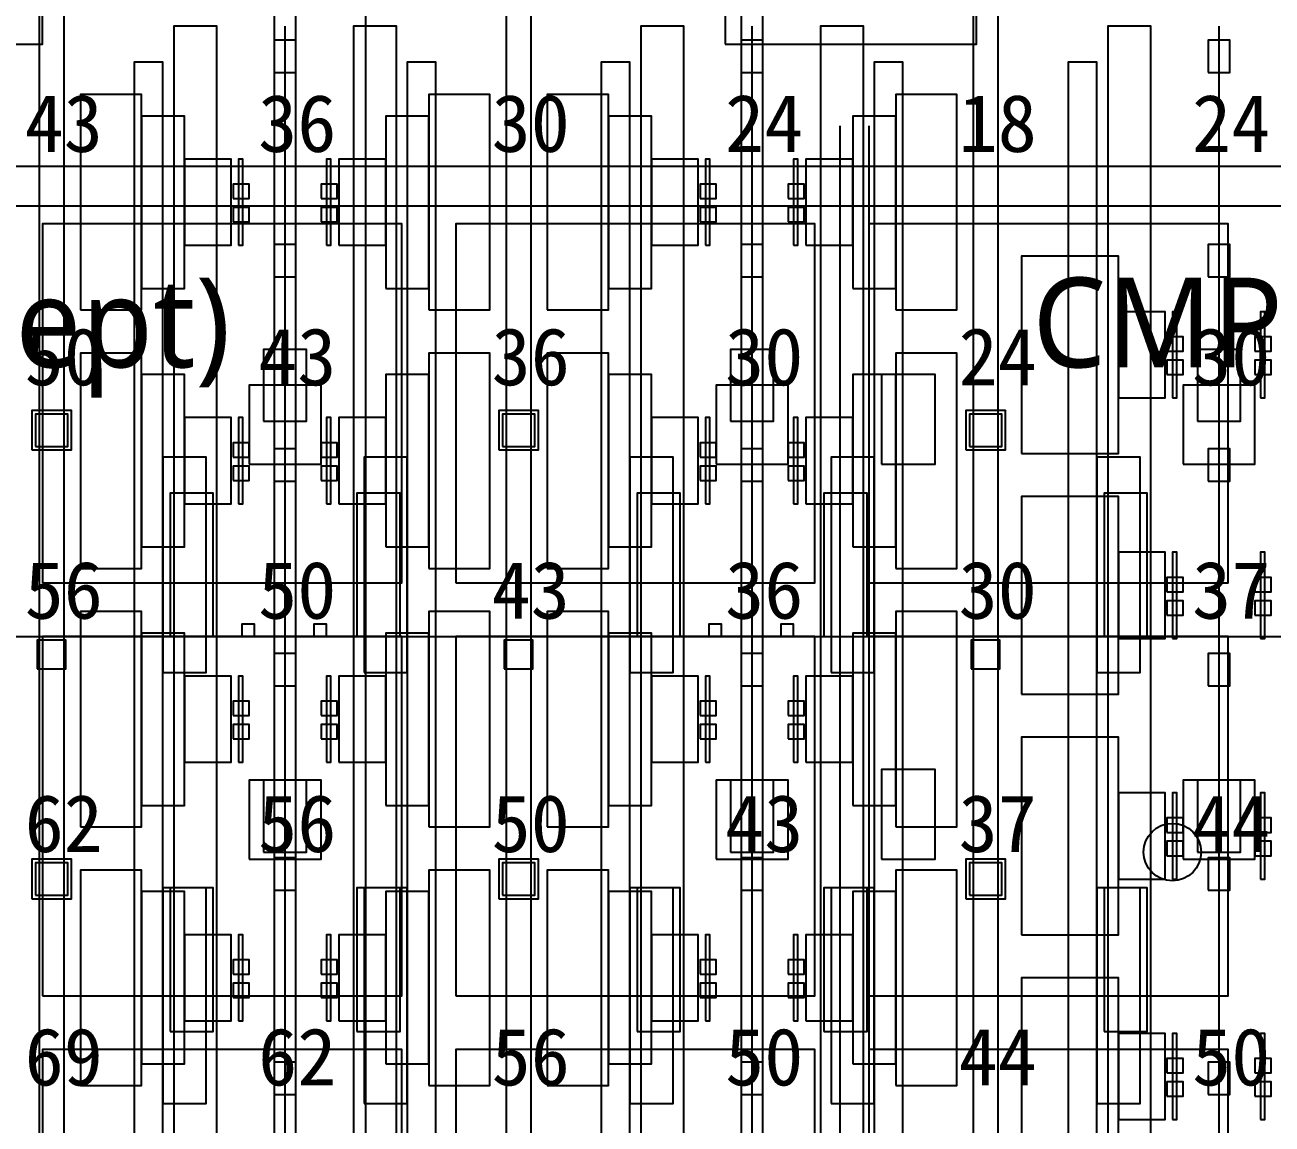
# Model space of a CAD drawing. Header units: metres. Extents: x -1640 to 1560, y -268 to 2338.
# Drawn here: x -129.49 to -94.78, y 1430.42 to 1461.04 of the extents above; entities that cross this region are included whole.
import ezdxf

# ---------------------------------------------------------------- set-up
doc = ezdxf.new("R2010")
doc.units = ezdxf.units.M
for name, color, linetype in [('1F_CHL', 4, 'Continuous'), ('1F_PUMP', 2, 'Continuous'), ('1F_SCR', 3, 'Continuous'), ('1F_STRUCT_COLUMN', 8, 'Continuous'), ('2F_CSF_LATERAL_RACK_CONCEPT', 9, 'Continuous'), ('2F_RFG', 5, 'Continuous'), ('2F_STRUCT_COLUMN', 8, 'Continuous'), ('2F_VMB', 6, 'Continuous'), ('3F_CLEANROOM_OVERHEAD_PIPE_DUCT_CONCEPT', 9, 'Continuous'), ('3F_CMP', 5, 'Continuous'), ('3F_EHS_EGRESS_DIST_M', 2, 'Continuous'), ('3F_EHS_SAFETY_SHOWER_EYEWASH_CONCEPT', 3, 'Continuous'), ('3F_ETCH', 2, 'Continuous'), ('3F_FOUP', 5, 'Continuous'), ('3F_OHT', 9, 'Continuous'), ('3F_OHTV', 1, 'Continuous'), ('3F_STRUCT_COLUMN', 8, 'Continuous'), ('3F_TBAR', 6, 'Continuous'), ('3F_TEXT', 7, 'Continuous'), ('4F_FFU', 1, 'Continuous'), ('4F_STRUCT_PLENUM_TRUSS_CONCEPT', 9, 'Continuous'), ('5F_CHL', 4, 'Continuous'), ('5F_PUMP', 2, 'Continuous'), ('5F_SCR', 3, 'Continuous'), ('5F_STRUCT_COLUMN', 8, 'Continuous'), ('6F_CSF_LATERAL_RACK_CONCEPT', 9, 'Continuous'), ('6F_RFG', 5, 'Continuous'), ('6F_STRUCT_COLUMN', 8, 'Continuous'), ('6F_VMB', 6, 'Continuous'), ('7F_CLEANROOM_OVERHEAD_PIPE_DUCT_CONCEPT', 9, 'Continuous'), ('7F_CMP', 5, 'Continuous'), ('7F_EHS_EGRESS_DIST_M', 2, 'Continuous'), ('7F_EHS_SAFETY_SHOWER_EYEWASH_CONCEPT', 3, 'Continuous'), ('7F_ETCH', 2, 'Continuous'), ('7F_FOUP', 5, 'Continuous'), ('7F_OHT', 9, 'Continuous'), ('7F_OHTV', 1, 'Continuous'), ('7F_STRUCT_COLUMN', 8, 'Continuous'), ('7F_TBAR', 6, 'Continuous'), ('7F_TEXT', 7, 'Continuous'), ('8F_FFU', 1, 'Continuous'), ('8F_STRUCT_PLENUM_TRUSS_CONCEPT', 9, 'Continuous'), ('EHS_GAS_SUPPLY', 3, 'Continuous'), ('EHS_PROCESS_EXHAUST', 1, 'Continuous'), ('EHS_TREATED_EXHAUST', 30, 'Continuous'), ('RF_RSC', 4, 'Continuous'), ('UTIL_ELEC.LV_CONCEPT', 2, 'Continuous'), ('UTIL_GAS.SPEC_CONCEPT', 3, 'Continuous'), ('UTIL_PCW.R_CONCEPT', 1, 'Continuous'), ('UTIL_PCW.S_CONCEPT', 6, 'Continuous'), ('UTIL_UPW.R_CONCEPT', 2, 'Continuous'), ('UTIL_UPW.S_CONCEPT', 1, 'Continuous')]:
    doc.layers.add(name, color=color, linetype=linetype)
doc.styles.add('KO', font='malgun.ttf')

msp = doc.modelspace()

# ---------------------------------------------------------------- linework, layer by layer
at = {"layer": '1F_CHL'}
for points in [[(-105.65, 1448.8), (-104.15, 1448.8), (-104.15, 1451.3), (-105.65, 1451.3)], [(-105.65, 1437.8), (-104.15, 1437.8), (-104.15, 1440.3), (-105.65, 1440.3)]]:
    msp.add_lwpolyline(points, close=True, dxfattribs=at)
at = {"layer": '1F_PUMP'}
for points in [[(-125.45, 1444), (-124.25, 1444), (-124.25, 1448), (-125.45, 1448)], [(-120.25, 1444), (-119.05, 1444), (-119.05, 1448), (-120.25, 1448)], [(-112.45, 1444), (-111.25, 1444), (-111.25, 1448), (-112.45, 1448)], [(-107.25, 1444), (-106.05, 1444), (-106.05, 1448), (-107.25, 1448)], [(-99.45, 1444), (-98.25, 1444), (-98.25, 1448), (-99.45, 1448)], [(-125.45, 1433), (-124.25, 1433), (-124.25, 1437), (-125.45, 1437)], [(-120.25, 1433), (-119.05, 1433), (-119.05, 1437), (-120.25, 1437)], [(-112.45, 1433), (-111.25, 1433), (-111.25, 1437), (-112.45, 1437)], [(-107.25, 1433), (-106.05, 1433), (-106.05, 1437), (-107.25, 1437)], [(-99.45, 1433), (-98.25, 1433), (-98.25, 1437), (-99.45, 1437)]]:
    msp.add_lwpolyline(points, close=True, dxfattribs=at)
at = {"layer": '1F_SCR'}
for points in [[(-123.25, 1448.8), (-121.25, 1448.8), (-121.25, 1451), (-123.25, 1451)], [(-110.25, 1448.8), (-108.25, 1448.8), (-108.25, 1451), (-110.25, 1451)], [(-97.25, 1448.8), (-95.25, 1448.8), (-95.25, 1451), (-97.25, 1451)], [(-123.25, 1437.8), (-121.25, 1437.8), (-121.25, 1440), (-123.25, 1440)], [(-110.25, 1437.8), (-108.25, 1437.8), (-108.25, 1440), (-110.25, 1440)], [(-97.25, 1437.8), (-95.25, 1437.8), (-95.25, 1440), (-97.25, 1440)]]:
    msp.add_lwpolyline(points, close=True, dxfattribs=at)
at = {"layer": '1F_STRUCT_COLUMN'}
for points in [[(-129.3, 1449.2), (-128.2, 1449.2), (-128.2, 1450.3), (-129.3, 1450.3)], [(-116.3, 1449.2), (-115.2, 1449.2), (-115.2, 1450.3), (-116.3, 1450.3)], [(-103.3, 1449.2), (-102.2, 1449.2), (-102.2, 1450.3), (-103.3, 1450.3)], [(-129.3, 1436.7), (-128.2, 1436.7), (-128.2, 1437.8), (-129.3, 1437.8)], [(-116.3, 1436.7), (-115.2, 1436.7), (-115.2, 1437.8), (-116.3, 1437.8)], [(-103.3, 1436.7), (-102.2, 1436.7), (-102.2, 1437.8), (-103.3, 1437.8)]]:
    msp.add_lwpolyline(points, close=True, dxfattribs=at)
at = {"layer": '2F_CSF_LATERAL_RACK_CONCEPT'}
for points in [[(-126.45, 1310), (-125.65, 1310), (-125.65, 1460), (-126.45, 1460)], [(-118.85, 1310), (-118.05, 1310), (-118.05, 1460), (-118.85, 1460)], [(-113.45, 1310), (-112.65, 1310), (-112.65, 1460), (-113.45, 1460)], [(-105.85, 1310), (-105.05, 1310), (-105.05, 1460), (-105.85, 1460)], [(-100.45, 1310), (-99.65, 1310), (-99.65, 1460), (-100.45, 1460)]]:
    msp.add_lwpolyline(points, close=True, dxfattribs=at)
at = {"layer": '2F_RFG'}
for points in [[(-125.65, 1443), (-124.45, 1443), (-124.45, 1449), (-125.65, 1449)], [(-120.05, 1443), (-118.85, 1443), (-118.85, 1449), (-120.05, 1449)], [(-112.65, 1443), (-111.45, 1443), (-111.45, 1449), (-112.65, 1449)], [(-107.05, 1443), (-105.85, 1443), (-105.85, 1449), (-107.05, 1449)], [(-99.65, 1443), (-98.45, 1443), (-98.45, 1449), (-99.65, 1449)], [(-125.65, 1431), (-124.45, 1431), (-124.45, 1437), (-125.65, 1437)], [(-120.05, 1431), (-118.85, 1431), (-118.85, 1437), (-120.05, 1437)], [(-112.65, 1431), (-111.45, 1431), (-111.45, 1437), (-112.65, 1437)], [(-107.05, 1431), (-105.85, 1431), (-105.85, 1437), (-107.05, 1437)], [(-99.65, 1431), (-98.45, 1431), (-98.45, 1437), (-99.65, 1437)]]:
    msp.add_lwpolyline(points, close=True, dxfattribs=at)
at = {"layer": '2F_STRUCT_COLUMN'}
for points in [[(-129.2, 1449.3), (-128.3, 1449.3), (-128.3, 1450.2), (-129.2, 1450.2)], [(-116.2, 1449.3), (-115.3, 1449.3), (-115.3, 1450.2), (-116.2, 1450.2)], [(-103.2, 1449.3), (-102.3, 1449.3), (-102.3, 1450.2), (-103.2, 1450.2)], [(-129.2, 1436.8), (-128.3, 1436.8), (-128.3, 1437.7), (-129.2, 1437.7)], [(-116.2, 1436.8), (-115.3, 1436.8), (-115.3, 1437.7), (-116.2, 1437.7)], [(-103.2, 1436.8), (-102.3, 1436.8), (-102.3, 1437.7), (-103.2, 1437.7)]]:
    msp.add_lwpolyline(points, close=True, dxfattribs=at)
at = {"layer": '2F_VMB'}
for points in [[(-122.85, 1450), (-121.65, 1450), (-121.65, 1452), (-122.85, 1452)], [(-109.85, 1450), (-108.65, 1450), (-108.65, 1452), (-109.85, 1452)], [(-96.85, 1450), (-95.65, 1450), (-95.65, 1452), (-96.85, 1452)], [(-122.85, 1438), (-121.65, 1438), (-121.65, 1440), (-122.85, 1440)], [(-109.85, 1438), (-108.65, 1438), (-108.65, 1440), (-109.85, 1440)], [(-96.85, 1438), (-95.65, 1438), (-95.65, 1440), (-96.85, 1440)]]:
    msp.add_lwpolyline(points, close=True, dxfattribs=at)
at = {"layer": '3F_CLEANROOM_OVERHEAD_PIPE_DUCT_CONCEPT'}
for points in [[(-125.35, 1309), (-124.15, 1309), (-124.15, 1461), (-125.35, 1461)], [(-120.35, 1309), (-119.15, 1309), (-119.15, 1461), (-120.35, 1461)], [(-112.35, 1309), (-111.15, 1309), (-111.15, 1461), (-112.35, 1461)], [(-107.35, 1309), (-106.15, 1309), (-106.15, 1461), (-107.35, 1461)], [(-99.35, 1309), (-98.15, 1309), (-98.15, 1461), (-99.35, 1461)]]:
    msp.add_lwpolyline(points, close=True, dxfattribs=at)
at = {"layer": '3F_CMP'}
for points in [[(-101.75, 1449.1), (-99.05, 1449.1), (-99.05, 1454.6), (-101.75, 1454.6)], [(-99.05, 1450.65), (-97.75, 1450.65), (-97.75, 1453.05), (-99.05, 1453.05)], [(-101.75, 1442.4), (-99.05, 1442.4), (-99.05, 1447.9), (-101.75, 1447.9)], [(-99.05, 1443.95), (-97.75, 1443.95), (-97.75, 1446.35), (-99.05, 1446.35)], [(-101.75, 1435.7), (-99.05, 1435.7), (-99.05, 1441.2), (-101.75, 1441.2)], [(-99.05, 1437.25), (-97.75, 1437.25), (-97.75, 1439.65), (-99.05, 1439.65)], [(-101.75, 1429), (-99.05, 1429), (-99.05, 1434.5), (-101.75, 1434.5)], [(-99.05, 1430.55), (-97.75, 1430.55), (-97.75, 1432.95), (-99.05, 1432.95)]]:
    msp.add_lwpolyline(points, close=True, dxfattribs=at)
at = {"layer": '3F_EHS_SAFETY_SHOWER_EYEWASH_CONCEPT'}
msp.add_circle((-97.55, 1438), 0.8, dxfattribs=at)
at = {"layer": '3F_ETCH'}
for points in [[(-127.95, 1453.1), (-126.25, 1453.1), (-126.25, 1459.1), (-127.95, 1459.1)], [(-118.25, 1453.1), (-116.55, 1453.1), (-116.55, 1459.1), (-118.25, 1459.1)], [(-114.95, 1453.1), (-113.25, 1453.1), (-113.25, 1459.1), (-114.95, 1459.1)], [(-105.25, 1453.1), (-103.55, 1453.1), (-103.55, 1459.1), (-105.25, 1459.1)], [(-126.25, 1453.7), (-125.05, 1453.7), (-125.05, 1458.5), (-126.25, 1458.5)], [(-119.45, 1453.7), (-118.25, 1453.7), (-118.25, 1458.5), (-119.45, 1458.5)], [(-113.25, 1453.7), (-112.05, 1453.7), (-112.05, 1458.5), (-113.25, 1458.5)], [(-106.45, 1453.7), (-105.25, 1453.7), (-105.25, 1458.5), (-106.45, 1458.5)], [(-125.05, 1454.9), (-123.75, 1454.9), (-123.75, 1457.3), (-125.05, 1457.3)], [(-120.75, 1454.9), (-119.45, 1454.9), (-119.45, 1457.3), (-120.75, 1457.3)], [(-112.05, 1454.9), (-110.75, 1454.9), (-110.75, 1457.3), (-112.05, 1457.3)], [(-107.75, 1454.9), (-106.45, 1454.9), (-106.45, 1457.3), (-107.75, 1457.3)], [(-127.95, 1445.9), (-126.25, 1445.9), (-126.25, 1451.9), (-127.95, 1451.9)], [(-118.25, 1445.9), (-116.55, 1445.9), (-116.55, 1451.9), (-118.25, 1451.9)], [(-114.95, 1445.9), (-113.25, 1445.9), (-113.25, 1451.9), (-114.95, 1451.9)], [(-105.25, 1445.9), (-103.55, 1445.9), (-103.55, 1451.9), (-105.25, 1451.9)], [(-126.25, 1446.5), (-125.05, 1446.5), (-125.05, 1451.3), (-126.25, 1451.3)], [(-119.45, 1446.5), (-118.25, 1446.5), (-118.25, 1451.3), (-119.45, 1451.3)], [(-113.25, 1446.5), (-112.05, 1446.5), (-112.05, 1451.3), (-113.25, 1451.3)], [(-106.45, 1446.5), (-105.25, 1446.5), (-105.25, 1451.3), (-106.45, 1451.3)], [(-125.05, 1447.7), (-123.75, 1447.7), (-123.75, 1450.1), (-125.05, 1450.1)], [(-120.75, 1447.7), (-119.45, 1447.7), (-119.45, 1450.1), (-120.75, 1450.1)], [(-112.05, 1447.7), (-110.75, 1447.7), (-110.75, 1450.1), (-112.05, 1450.1)], [(-107.75, 1447.7), (-106.45, 1447.7), (-106.45, 1450.1), (-107.75, 1450.1)], [(-127.95, 1438.7), (-126.25, 1438.7), (-126.25, 1444.7), (-127.95, 1444.7)], [(-118.25, 1438.7), (-116.55, 1438.7), (-116.55, 1444.7), (-118.25, 1444.7)], [(-114.95, 1438.7), (-113.25, 1438.7), (-113.25, 1444.7), (-114.95, 1444.7)], [(-105.25, 1438.7), (-103.55, 1438.7), (-103.55, 1444.7), (-105.25, 1444.7)], [(-126.25, 1439.3), (-125.05, 1439.3), (-125.05, 1444.1), (-126.25, 1444.1)], [(-119.45, 1439.3), (-118.25, 1439.3), (-118.25, 1444.1), (-119.45, 1444.1)], [(-113.25, 1439.3), (-112.05, 1439.3), (-112.05, 1444.1), (-113.25, 1444.1)], [(-106.45, 1439.3), (-105.25, 1439.3), (-105.25, 1444.1), (-106.45, 1444.1)], [(-125.05, 1440.5), (-123.75, 1440.5), (-123.75, 1442.9), (-125.05, 1442.9)], [(-120.75, 1440.5), (-119.45, 1440.5), (-119.45, 1442.9), (-120.75, 1442.9)], [(-112.05, 1440.5), (-110.75, 1440.5), (-110.75, 1442.9), (-112.05, 1442.9)], [(-107.75, 1440.5), (-106.45, 1440.5), (-106.45, 1442.9), (-107.75, 1442.9)], [(-127.95, 1431.5), (-126.25, 1431.5), (-126.25, 1437.5), (-127.95, 1437.5)], [(-118.25, 1431.5), (-116.55, 1431.5), (-116.55, 1437.5), (-118.25, 1437.5)], [(-114.95, 1431.5), (-113.25, 1431.5), (-113.25, 1437.5), (-114.95, 1437.5)], [(-105.25, 1431.5), (-103.55, 1431.5), (-103.55, 1437.5), (-105.25, 1437.5)], [(-126.25, 1432.1), (-125.05, 1432.1), (-125.05, 1436.9), (-126.25, 1436.9)], [(-119.45, 1432.1), (-118.25, 1432.1), (-118.25, 1436.9), (-119.45, 1436.9)], [(-113.25, 1432.1), (-112.05, 1432.1), (-112.05, 1436.9), (-113.25, 1436.9)], [(-106.45, 1432.1), (-105.25, 1432.1), (-105.25, 1436.9), (-106.45, 1436.9)], [(-125.05, 1433.3), (-123.75, 1433.3), (-123.75, 1435.7), (-125.05, 1435.7)], [(-120.75, 1433.3), (-119.45, 1433.3), (-119.45, 1435.7), (-120.75, 1435.7)], [(-112.05, 1433.3), (-110.75, 1433.3), (-110.75, 1435.7), (-112.05, 1435.7)], [(-107.75, 1433.3), (-106.45, 1433.3), (-106.45, 1435.7), (-107.75, 1435.7)]]:
    msp.add_lwpolyline(points, close=True, dxfattribs=at)
at = {"layer": '3F_FOUP'}
for points in [[(-123.7, 1456.2), (-123.25, 1456.2), (-123.25, 1456.6), (-123.7, 1456.6)], [(-121.25, 1456.2), (-120.8, 1456.2), (-120.8, 1456.6), (-121.25, 1456.6)], [(-110.7, 1456.2), (-110.25, 1456.2), (-110.25, 1456.6), (-110.7, 1456.6)], [(-108.25, 1456.2), (-107.8, 1456.2), (-107.8, 1456.6), (-108.25, 1456.6)], [(-123.7, 1455.55), (-123.25, 1455.55), (-123.25, 1455.95), (-123.7, 1455.95)], [(-121.25, 1455.55), (-120.8, 1455.55), (-120.8, 1455.95), (-121.25, 1455.95)], [(-110.7, 1455.55), (-110.25, 1455.55), (-110.25, 1455.95), (-110.7, 1455.95)], [(-108.25, 1455.55), (-107.8, 1455.55), (-107.8, 1455.95), (-108.25, 1455.95)], [(-97.7, 1451.95), (-97.25, 1451.95), (-97.25, 1452.35), (-97.7, 1452.35)], [(-95.25, 1451.95), (-94.8, 1451.95), (-94.8, 1452.35), (-95.25, 1452.35)], [(-97.7, 1451.3), (-97.25, 1451.3), (-97.25, 1451.7), (-97.7, 1451.7)], [(-95.25, 1451.3), (-94.8, 1451.3), (-94.8, 1451.7), (-95.25, 1451.7)], [(-123.7, 1449), (-123.25, 1449), (-123.25, 1449.4), (-123.7, 1449.4)], [(-121.25, 1449), (-120.8, 1449), (-120.8, 1449.4), (-121.25, 1449.4)], [(-110.7, 1449), (-110.25, 1449), (-110.25, 1449.4), (-110.7, 1449.4)], [(-108.25, 1449), (-107.8, 1449), (-107.8, 1449.4), (-108.25, 1449.4)], [(-123.7, 1448.35), (-123.25, 1448.35), (-123.25, 1448.75), (-123.7, 1448.75)], [(-121.25, 1448.35), (-120.8, 1448.35), (-120.8, 1448.75), (-121.25, 1448.75)], [(-110.7, 1448.35), (-110.25, 1448.35), (-110.25, 1448.75), (-110.7, 1448.75)], [(-108.25, 1448.35), (-107.8, 1448.35), (-107.8, 1448.75), (-108.25, 1448.75)], [(-97.7, 1445.25), (-97.25, 1445.25), (-97.25, 1445.65), (-97.7, 1445.65)], [(-95.25, 1445.25), (-94.8, 1445.25), (-94.8, 1445.65), (-95.25, 1445.65)], [(-97.7, 1444.6), (-97.25, 1444.6), (-97.25, 1445), (-97.7, 1445)], [(-95.25, 1444.6), (-94.8, 1444.6), (-94.8, 1445), (-95.25, 1445)], [(-123.7, 1441.8), (-123.25, 1441.8), (-123.25, 1442.2), (-123.7, 1442.2)], [(-121.25, 1441.8), (-120.8, 1441.8), (-120.8, 1442.2), (-121.25, 1442.2)], [(-110.7, 1441.8), (-110.25, 1441.8), (-110.25, 1442.2), (-110.7, 1442.2)], [(-108.25, 1441.8), (-107.8, 1441.8), (-107.8, 1442.2), (-108.25, 1442.2)], [(-123.7, 1441.15), (-123.25, 1441.15), (-123.25, 1441.55), (-123.7, 1441.55)], [(-121.25, 1441.15), (-120.8, 1441.15), (-120.8, 1441.55), (-121.25, 1441.55)], [(-110.7, 1441.15), (-110.25, 1441.15), (-110.25, 1441.55), (-110.7, 1441.55)], [(-108.25, 1441.15), (-107.8, 1441.15), (-107.8, 1441.55), (-108.25, 1441.55)], [(-97.7, 1438.55), (-97.25, 1438.55), (-97.25, 1438.95), (-97.7, 1438.95)], [(-95.25, 1438.55), (-94.8, 1438.55), (-94.8, 1438.95), (-95.25, 1438.95)], [(-97.7, 1437.9), (-97.25, 1437.9), (-97.25, 1438.3), (-97.7, 1438.3)], [(-95.25, 1437.9), (-94.8, 1437.9), (-94.8, 1438.3), (-95.25, 1438.3)], [(-123.7, 1434.6), (-123.25, 1434.6), (-123.25, 1435), (-123.7, 1435)], [(-121.25, 1434.6), (-120.8, 1434.6), (-120.8, 1435), (-121.25, 1435)], [(-110.7, 1434.6), (-110.25, 1434.6), (-110.25, 1435), (-110.7, 1435)], [(-108.25, 1434.6), (-107.8, 1434.6), (-107.8, 1435), (-108.25, 1435)], [(-123.7, 1433.95), (-123.25, 1433.95), (-123.25, 1434.35), (-123.7, 1434.35)], [(-121.25, 1433.95), (-120.8, 1433.95), (-120.8, 1434.35), (-121.25, 1434.35)], [(-110.7, 1433.95), (-110.25, 1433.95), (-110.25, 1434.35), (-110.7, 1434.35)], [(-108.25, 1433.95), (-107.8, 1433.95), (-107.8, 1434.35), (-108.25, 1434.35)], [(-97.7, 1431.85), (-97.25, 1431.85), (-97.25, 1432.25), (-97.7, 1432.25)], [(-95.25, 1431.85), (-94.8, 1431.85), (-94.8, 1432.25), (-95.25, 1432.25)], [(-97.7, 1431.2), (-97.25, 1431.2), (-97.25, 1431.6), (-97.7, 1431.6)], [(-95.25, 1431.2), (-94.8, 1431.2), (-94.8, 1431.6), (-95.25, 1431.6)]]:
    msp.add_lwpolyline(points, close=True, dxfattribs=at)
at = {"layer": '3F_OHT'}
for p, q in [((-122.25, 1389), (-122.25, 1461)), ((-109.25, 1389), (-109.25, 1461)), ((-96.25, 1389), (-96.25, 1461))]:
    msp.add_line(p, q, dxfattribs=at)
at = {"layer": '3F_OHTV'}
for points in [[(-122.55, 1459.71), (-121.95, 1459.71), (-121.95, 1460.61), (-122.55, 1460.61)], [(-109.55, 1459.71), (-108.95, 1459.71), (-108.95, 1460.61), (-109.55, 1460.61)], [(-96.55, 1459.71), (-95.95, 1459.71), (-95.95, 1460.61), (-96.55, 1460.61)], [(-122.55, 1454.02), (-121.95, 1454.02), (-121.95, 1454.92), (-122.55, 1454.92)], [(-109.55, 1454.02), (-108.95, 1454.02), (-108.95, 1454.92), (-109.55, 1454.92)], [(-96.55, 1454.02), (-95.95, 1454.02), (-95.95, 1454.92), (-96.55, 1454.92)], [(-122.55, 1448.33), (-121.95, 1448.33), (-121.95, 1449.23), (-122.55, 1449.23)], [(-109.55, 1448.33), (-108.95, 1448.33), (-108.95, 1449.23), (-109.55, 1449.23)], [(-96.55, 1448.33), (-95.95, 1448.33), (-95.95, 1449.23), (-96.55, 1449.23)], [(-122.55, 1442.63), (-121.95, 1442.63), (-121.95, 1443.53), (-122.55, 1443.53)], [(-109.55, 1442.63), (-108.95, 1442.63), (-108.95, 1443.53), (-109.55, 1443.53)], [(-96.55, 1442.63), (-95.95, 1442.63), (-95.95, 1443.53), (-96.55, 1443.53)], [(-122.55, 1436.94), (-121.95, 1436.94), (-121.95, 1437.84), (-122.55, 1437.84)], [(-109.55, 1436.94), (-108.95, 1436.94), (-108.95, 1437.84), (-109.55, 1437.84)], [(-96.55, 1436.94), (-95.95, 1436.94), (-95.95, 1437.84), (-96.55, 1437.84)], [(-122.55, 1431.25), (-121.95, 1431.25), (-121.95, 1432.15), (-122.55, 1432.15)], [(-109.55, 1431.25), (-108.95, 1431.25), (-108.95, 1432.15), (-109.55, 1432.15)], [(-96.55, 1431.25), (-95.95, 1431.25), (-95.95, 1432.15), (-96.55, 1432.15)]]:
    msp.add_lwpolyline(points, close=True, dxfattribs=at)
at = {"layer": '3F_STRUCT_COLUMN'}
for points in [[(-129.15, 1443.1), (-128.35, 1443.1), (-128.35, 1443.9), (-129.15, 1443.9)], [(-116.15, 1443.1), (-115.35, 1443.1), (-115.35, 1443.9), (-116.15, 1443.9)], [(-103.15, 1443.1), (-102.35, 1443.1), (-102.35, 1443.9), (-103.15, 1443.9)]]:
    msp.add_lwpolyline(points, close=True, dxfattribs=at)
at = {"layer": '3F_TBAR'}
for points in [[(-123.55, 1454.9), (-123.43, 1454.9), (-123.43, 1457.3), (-123.55, 1457.3)], [(-121.1, 1454.9), (-120.98, 1454.9), (-120.98, 1457.3), (-121.1, 1457.3)], [(-110.55, 1454.9), (-110.43, 1454.9), (-110.43, 1457.3), (-110.55, 1457.3)], [(-108.1, 1454.9), (-107.98, 1454.9), (-107.98, 1457.3), (-108.1, 1457.3)], [(-97.55, 1450.65), (-97.43, 1450.65), (-97.43, 1453.05), (-97.55, 1453.05)], [(-95.1, 1450.65), (-94.98, 1450.65), (-94.98, 1453.05), (-95.1, 1453.05)], [(-123.55, 1447.7), (-123.43, 1447.7), (-123.43, 1450.1), (-123.55, 1450.1)], [(-121.1, 1447.7), (-120.98, 1447.7), (-120.98, 1450.1), (-121.1, 1450.1)], [(-110.55, 1447.7), (-110.43, 1447.7), (-110.43, 1450.1), (-110.55, 1450.1)], [(-108.1, 1447.7), (-107.98, 1447.7), (-107.98, 1450.1), (-108.1, 1450.1)], [(-97.55, 1443.95), (-97.43, 1443.95), (-97.43, 1446.35), (-97.55, 1446.35)], [(-95.1, 1443.95), (-94.98, 1443.95), (-94.98, 1446.35), (-95.1, 1446.35)], [(-123.55, 1440.5), (-123.43, 1440.5), (-123.43, 1442.9), (-123.55, 1442.9)], [(-121.1, 1440.5), (-120.98, 1440.5), (-120.98, 1442.9), (-121.1, 1442.9)], [(-110.55, 1440.5), (-110.43, 1440.5), (-110.43, 1442.9), (-110.55, 1442.9)], [(-108.1, 1440.5), (-107.98, 1440.5), (-107.98, 1442.9), (-108.1, 1442.9)], [(-97.55, 1437.25), (-97.43, 1437.25), (-97.43, 1439.65), (-97.55, 1439.65)], [(-95.1, 1437.25), (-94.98, 1437.25), (-94.98, 1439.65), (-95.1, 1439.65)], [(-123.55, 1433.3), (-123.43, 1433.3), (-123.43, 1435.7), (-123.55, 1435.7)], [(-121.1, 1433.3), (-120.98, 1433.3), (-120.98, 1435.7), (-121.1, 1435.7)], [(-110.55, 1433.3), (-110.43, 1433.3), (-110.43, 1435.7), (-110.55, 1435.7)], [(-108.1, 1433.3), (-107.98, 1433.3), (-107.98, 1435.7), (-108.1, 1435.7)], [(-97.55, 1430.55), (-97.43, 1430.55), (-97.43, 1432.95), (-97.55, 1432.95)], [(-95.1, 1430.55), (-94.98, 1430.55), (-94.98, 1432.95), (-95.1, 1432.95)]]:
    msp.add_lwpolyline(points, close=True, dxfattribs=at)
at = {"layer": '4F_FFU'}
for points in [[(-129, 1445.5), (-119, 1445.5), (-119, 1455.5), (-129, 1455.5)], [(-117.5, 1445.5), (-107.5, 1445.5), (-107.5, 1455.5), (-117.5, 1455.5)], [(-106, 1445.5), (-96, 1445.5), (-96, 1455.5), (-106, 1455.5)], [(-129, 1434), (-119, 1434), (-119, 1444), (-129, 1444)], [(-117.5, 1434), (-107.5, 1434), (-107.5, 1444), (-117.5, 1444)], [(-106, 1434), (-96, 1434), (-96, 1444), (-106, 1444)], [(-129, 1422.5), (-119, 1422.5), (-119, 1432.5), (-129, 1432.5)], [(-117.5, 1422.5), (-107.5, 1422.5), (-107.5, 1432.5), (-117.5, 1432.5)], [(-106, 1422.5), (-96, 1422.5), (-96, 1432.5), (-106, 1432.5)]]:
    msp.add_lwpolyline(points, close=True, dxfattribs=at)
at = {"layer": '4F_STRUCT_PLENUM_TRUSS_CONCEPT'}
for points in [[(-129.1, 1306), (-128.4, 1306), (-128.4, 1464), (-129.1, 1464)], [(-116.1, 1306), (-115.4, 1306), (-115.4, 1464), (-116.1, 1464)], [(-103.1, 1306), (-102.4, 1306), (-102.4, 1464), (-103.1, 1464)]]:
    msp.add_lwpolyline(points, close=True, dxfattribs=at)
at = {"layer": '5F_CHL'}
for points in [[(-105.65, 1448.8), (-104.15, 1448.8), (-104.15, 1451.3), (-105.65, 1451.3)], [(-105.65, 1437.8), (-104.15, 1437.8), (-104.15, 1440.3), (-105.65, 1440.3)]]:
    msp.add_lwpolyline(points, close=True, dxfattribs=at)
at = {"layer": '5F_PUMP'}
for points in [[(-125.45, 1444), (-124.25, 1444), (-124.25, 1448), (-125.45, 1448)], [(-120.25, 1444), (-119.05, 1444), (-119.05, 1448), (-120.25, 1448)], [(-112.45, 1444), (-111.25, 1444), (-111.25, 1448), (-112.45, 1448)], [(-107.25, 1444), (-106.05, 1444), (-106.05, 1448), (-107.25, 1448)], [(-99.45, 1444), (-98.25, 1444), (-98.25, 1448), (-99.45, 1448)], [(-125.45, 1433), (-124.25, 1433), (-124.25, 1437), (-125.45, 1437)], [(-120.25, 1433), (-119.05, 1433), (-119.05, 1437), (-120.25, 1437)], [(-112.45, 1433), (-111.25, 1433), (-111.25, 1437), (-112.45, 1437)], [(-107.25, 1433), (-106.05, 1433), (-106.05, 1437), (-107.25, 1437)], [(-99.45, 1433), (-98.25, 1433), (-98.25, 1437), (-99.45, 1437)]]:
    msp.add_lwpolyline(points, close=True, dxfattribs=at)
at = {"layer": '5F_SCR'}
for points in [[(-123.25, 1448.8), (-121.25, 1448.8), (-121.25, 1451), (-123.25, 1451)], [(-110.25, 1448.8), (-108.25, 1448.8), (-108.25, 1451), (-110.25, 1451)], [(-97.25, 1448.8), (-95.25, 1448.8), (-95.25, 1451), (-97.25, 1451)], [(-123.25, 1437.8), (-121.25, 1437.8), (-121.25, 1440), (-123.25, 1440)], [(-110.25, 1437.8), (-108.25, 1437.8), (-108.25, 1440), (-110.25, 1440)], [(-97.25, 1437.8), (-95.25, 1437.8), (-95.25, 1440), (-97.25, 1440)]]:
    msp.add_lwpolyline(points, close=True, dxfattribs=at)
at = {"layer": '5F_STRUCT_COLUMN'}
for points in [[(-129.3, 1449.2), (-128.2, 1449.2), (-128.2, 1450.3), (-129.3, 1450.3)], [(-116.3, 1449.2), (-115.2, 1449.2), (-115.2, 1450.3), (-116.3, 1450.3)], [(-103.3, 1449.2), (-102.2, 1449.2), (-102.2, 1450.3), (-103.3, 1450.3)], [(-129.3, 1436.7), (-128.2, 1436.7), (-128.2, 1437.8), (-129.3, 1437.8)], [(-116.3, 1436.7), (-115.2, 1436.7), (-115.2, 1437.8), (-116.3, 1437.8)], [(-103.3, 1436.7), (-102.2, 1436.7), (-102.2, 1437.8), (-103.3, 1437.8)]]:
    msp.add_lwpolyline(points, close=True, dxfattribs=at)
at = {"layer": '6F_CSF_LATERAL_RACK_CONCEPT'}
for points in [[(-126.45, 1310), (-125.65, 1310), (-125.65, 1460), (-126.45, 1460)], [(-118.85, 1310), (-118.05, 1310), (-118.05, 1460), (-118.85, 1460)], [(-113.45, 1310), (-112.65, 1310), (-112.65, 1460), (-113.45, 1460)], [(-105.85, 1310), (-105.05, 1310), (-105.05, 1460), (-105.85, 1460)], [(-100.45, 1310), (-99.65, 1310), (-99.65, 1460), (-100.45, 1460)]]:
    msp.add_lwpolyline(points, close=True, dxfattribs=at)
at = {"layer": '6F_RFG'}
for points in [[(-125.65, 1443), (-124.45, 1443), (-124.45, 1449), (-125.65, 1449)], [(-120.05, 1443), (-118.85, 1443), (-118.85, 1449), (-120.05, 1449)], [(-112.65, 1443), (-111.45, 1443), (-111.45, 1449), (-112.65, 1449)], [(-107.05, 1443), (-105.85, 1443), (-105.85, 1449), (-107.05, 1449)], [(-99.65, 1443), (-98.45, 1443), (-98.45, 1449), (-99.65, 1449)], [(-125.65, 1431), (-124.45, 1431), (-124.45, 1437), (-125.65, 1437)], [(-120.05, 1431), (-118.85, 1431), (-118.85, 1437), (-120.05, 1437)], [(-112.65, 1431), (-111.45, 1431), (-111.45, 1437), (-112.65, 1437)], [(-107.05, 1431), (-105.85, 1431), (-105.85, 1437), (-107.05, 1437)], [(-99.65, 1431), (-98.45, 1431), (-98.45, 1437), (-99.65, 1437)]]:
    msp.add_lwpolyline(points, close=True, dxfattribs=at)
at = {"layer": '6F_STRUCT_COLUMN'}
for points in [[(-129.2, 1449.3), (-128.3, 1449.3), (-128.3, 1450.2), (-129.2, 1450.2)], [(-116.2, 1449.3), (-115.3, 1449.3), (-115.3, 1450.2), (-116.2, 1450.2)], [(-103.2, 1449.3), (-102.3, 1449.3), (-102.3, 1450.2), (-103.2, 1450.2)], [(-129.2, 1436.8), (-128.3, 1436.8), (-128.3, 1437.7), (-129.2, 1437.7)], [(-116.2, 1436.8), (-115.3, 1436.8), (-115.3, 1437.7), (-116.2, 1437.7)], [(-103.2, 1436.8), (-102.3, 1436.8), (-102.3, 1437.7), (-103.2, 1437.7)]]:
    msp.add_lwpolyline(points, close=True, dxfattribs=at)
at = {"layer": '6F_VMB'}
for points in [[(-122.85, 1450), (-121.65, 1450), (-121.65, 1452), (-122.85, 1452)], [(-109.85, 1450), (-108.65, 1450), (-108.65, 1452), (-109.85, 1452)], [(-96.85, 1450), (-95.65, 1450), (-95.65, 1452), (-96.85, 1452)], [(-122.85, 1438), (-121.65, 1438), (-121.65, 1440), (-122.85, 1440)], [(-109.85, 1438), (-108.65, 1438), (-108.65, 1440), (-109.85, 1440)], [(-96.85, 1438), (-95.65, 1438), (-95.65, 1440), (-96.85, 1440)]]:
    msp.add_lwpolyline(points, close=True, dxfattribs=at)
at = {"layer": '7F_CLEANROOM_OVERHEAD_PIPE_DUCT_CONCEPT'}
for points in [[(-125.35, 1309), (-124.15, 1309), (-124.15, 1461), (-125.35, 1461)], [(-120.35, 1309), (-119.15, 1309), (-119.15, 1461), (-120.35, 1461)], [(-112.35, 1309), (-111.15, 1309), (-111.15, 1461), (-112.35, 1461)], [(-107.35, 1309), (-106.15, 1309), (-106.15, 1461), (-107.35, 1461)], [(-99.35, 1309), (-98.15, 1309), (-98.15, 1461), (-99.35, 1461)]]:
    msp.add_lwpolyline(points, close=True, dxfattribs=at)
at = {"layer": '7F_CMP'}
for points in [[(-101.75, 1449.1), (-99.05, 1449.1), (-99.05, 1454.6), (-101.75, 1454.6)], [(-99.05, 1450.65), (-97.75, 1450.65), (-97.75, 1453.05), (-99.05, 1453.05)], [(-101.75, 1442.4), (-99.05, 1442.4), (-99.05, 1447.9), (-101.75, 1447.9)], [(-99.05, 1443.95), (-97.75, 1443.95), (-97.75, 1446.35), (-99.05, 1446.35)], [(-101.75, 1435.7), (-99.05, 1435.7), (-99.05, 1441.2), (-101.75, 1441.2)], [(-99.05, 1437.25), (-97.75, 1437.25), (-97.75, 1439.65), (-99.05, 1439.65)], [(-101.75, 1429), (-99.05, 1429), (-99.05, 1434.5), (-101.75, 1434.5)], [(-99.05, 1430.55), (-97.75, 1430.55), (-97.75, 1432.95), (-99.05, 1432.95)]]:
    msp.add_lwpolyline(points, close=True, dxfattribs=at)
at = {"layer": '7F_EHS_SAFETY_SHOWER_EYEWASH_CONCEPT'}
msp.add_circle((-97.55, 1438), 0.8, dxfattribs=at)
at = {"layer": '7F_ETCH'}
for points in [[(-127.95, 1453.1), (-126.25, 1453.1), (-126.25, 1459.1), (-127.95, 1459.1)], [(-118.25, 1453.1), (-116.55, 1453.1), (-116.55, 1459.1), (-118.25, 1459.1)], [(-114.95, 1453.1), (-113.25, 1453.1), (-113.25, 1459.1), (-114.95, 1459.1)], [(-105.25, 1453.1), (-103.55, 1453.1), (-103.55, 1459.1), (-105.25, 1459.1)], [(-126.25, 1453.7), (-125.05, 1453.7), (-125.05, 1458.5), (-126.25, 1458.5)], [(-119.45, 1453.7), (-118.25, 1453.7), (-118.25, 1458.5), (-119.45, 1458.5)], [(-113.25, 1453.7), (-112.05, 1453.7), (-112.05, 1458.5), (-113.25, 1458.5)], [(-106.45, 1453.7), (-105.25, 1453.7), (-105.25, 1458.5), (-106.45, 1458.5)], [(-125.05, 1454.9), (-123.75, 1454.9), (-123.75, 1457.3), (-125.05, 1457.3)], [(-120.75, 1454.9), (-119.45, 1454.9), (-119.45, 1457.3), (-120.75, 1457.3)], [(-112.05, 1454.9), (-110.75, 1454.9), (-110.75, 1457.3), (-112.05, 1457.3)], [(-107.75, 1454.9), (-106.45, 1454.9), (-106.45, 1457.3), (-107.75, 1457.3)], [(-127.95, 1445.9), (-126.25, 1445.9), (-126.25, 1451.9), (-127.95, 1451.9)], [(-118.25, 1445.9), (-116.55, 1445.9), (-116.55, 1451.9), (-118.25, 1451.9)], [(-114.95, 1445.9), (-113.25, 1445.9), (-113.25, 1451.9), (-114.95, 1451.9)], [(-105.25, 1445.9), (-103.55, 1445.9), (-103.55, 1451.9), (-105.25, 1451.9)], [(-126.25, 1446.5), (-125.05, 1446.5), (-125.05, 1451.3), (-126.25, 1451.3)], [(-119.45, 1446.5), (-118.25, 1446.5), (-118.25, 1451.3), (-119.45, 1451.3)], [(-113.25, 1446.5), (-112.05, 1446.5), (-112.05, 1451.3), (-113.25, 1451.3)], [(-106.45, 1446.5), (-105.25, 1446.5), (-105.25, 1451.3), (-106.45, 1451.3)], [(-125.05, 1447.7), (-123.75, 1447.7), (-123.75, 1450.1), (-125.05, 1450.1)], [(-120.75, 1447.7), (-119.45, 1447.7), (-119.45, 1450.1), (-120.75, 1450.1)], [(-112.05, 1447.7), (-110.75, 1447.7), (-110.75, 1450.1), (-112.05, 1450.1)], [(-107.75, 1447.7), (-106.45, 1447.7), (-106.45, 1450.1), (-107.75, 1450.1)], [(-127.95, 1438.7), (-126.25, 1438.7), (-126.25, 1444.7), (-127.95, 1444.7)], [(-118.25, 1438.7), (-116.55, 1438.7), (-116.55, 1444.7), (-118.25, 1444.7)], [(-114.95, 1438.7), (-113.25, 1438.7), (-113.25, 1444.7), (-114.95, 1444.7)], [(-105.25, 1438.7), (-103.55, 1438.7), (-103.55, 1444.7), (-105.25, 1444.7)], [(-126.25, 1439.3), (-125.05, 1439.3), (-125.05, 1444.1), (-126.25, 1444.1)], [(-119.45, 1439.3), (-118.25, 1439.3), (-118.25, 1444.1), (-119.45, 1444.1)], [(-113.25, 1439.3), (-112.05, 1439.3), (-112.05, 1444.1), (-113.25, 1444.1)], [(-106.45, 1439.3), (-105.25, 1439.3), (-105.25, 1444.1), (-106.45, 1444.1)], [(-125.05, 1440.5), (-123.75, 1440.5), (-123.75, 1442.9), (-125.05, 1442.9)], [(-120.75, 1440.5), (-119.45, 1440.5), (-119.45, 1442.9), (-120.75, 1442.9)], [(-112.05, 1440.5), (-110.75, 1440.5), (-110.75, 1442.9), (-112.05, 1442.9)], [(-107.75, 1440.5), (-106.45, 1440.5), (-106.45, 1442.9), (-107.75, 1442.9)], [(-127.95, 1431.5), (-126.25, 1431.5), (-126.25, 1437.5), (-127.95, 1437.5)], [(-118.25, 1431.5), (-116.55, 1431.5), (-116.55, 1437.5), (-118.25, 1437.5)], [(-114.95, 1431.5), (-113.25, 1431.5), (-113.25, 1437.5), (-114.95, 1437.5)], [(-105.25, 1431.5), (-103.55, 1431.5), (-103.55, 1437.5), (-105.25, 1437.5)], [(-126.25, 1432.1), (-125.05, 1432.1), (-125.05, 1436.9), (-126.25, 1436.9)], [(-119.45, 1432.1), (-118.25, 1432.1), (-118.25, 1436.9), (-119.45, 1436.9)], [(-113.25, 1432.1), (-112.05, 1432.1), (-112.05, 1436.9), (-113.25, 1436.9)], [(-106.45, 1432.1), (-105.25, 1432.1), (-105.25, 1436.9), (-106.45, 1436.9)], [(-125.05, 1433.3), (-123.75, 1433.3), (-123.75, 1435.7), (-125.05, 1435.7)], [(-120.75, 1433.3), (-119.45, 1433.3), (-119.45, 1435.7), (-120.75, 1435.7)], [(-112.05, 1433.3), (-110.75, 1433.3), (-110.75, 1435.7), (-112.05, 1435.7)], [(-107.75, 1433.3), (-106.45, 1433.3), (-106.45, 1435.7), (-107.75, 1435.7)]]:
    msp.add_lwpolyline(points, close=True, dxfattribs=at)
at = {"layer": '7F_FOUP'}
for points in [[(-123.7, 1456.2), (-123.25, 1456.2), (-123.25, 1456.6), (-123.7, 1456.6)], [(-121.25, 1456.2), (-120.8, 1456.2), (-120.8, 1456.6), (-121.25, 1456.6)], [(-110.7, 1456.2), (-110.25, 1456.2), (-110.25, 1456.6), (-110.7, 1456.6)], [(-108.25, 1456.2), (-107.8, 1456.2), (-107.8, 1456.6), (-108.25, 1456.6)], [(-123.7, 1455.55), (-123.25, 1455.55), (-123.25, 1455.95), (-123.7, 1455.95)], [(-121.25, 1455.55), (-120.8, 1455.55), (-120.8, 1455.95), (-121.25, 1455.95)], [(-110.7, 1455.55), (-110.25, 1455.55), (-110.25, 1455.95), (-110.7, 1455.95)], [(-108.25, 1455.55), (-107.8, 1455.55), (-107.8, 1455.95), (-108.25, 1455.95)], [(-97.7, 1451.95), (-97.25, 1451.95), (-97.25, 1452.35), (-97.7, 1452.35)], [(-95.25, 1451.95), (-94.8, 1451.95), (-94.8, 1452.35), (-95.25, 1452.35)], [(-97.7, 1451.3), (-97.25, 1451.3), (-97.25, 1451.7), (-97.7, 1451.7)], [(-95.25, 1451.3), (-94.8, 1451.3), (-94.8, 1451.7), (-95.25, 1451.7)], [(-123.7, 1449), (-123.25, 1449), (-123.25, 1449.4), (-123.7, 1449.4)], [(-121.25, 1449), (-120.8, 1449), (-120.8, 1449.4), (-121.25, 1449.4)], [(-110.7, 1449), (-110.25, 1449), (-110.25, 1449.4), (-110.7, 1449.4)], [(-108.25, 1449), (-107.8, 1449), (-107.8, 1449.4), (-108.25, 1449.4)], [(-123.7, 1448.35), (-123.25, 1448.35), (-123.25, 1448.75), (-123.7, 1448.75)], [(-121.25, 1448.35), (-120.8, 1448.35), (-120.8, 1448.75), (-121.25, 1448.75)], [(-110.7, 1448.35), (-110.25, 1448.35), (-110.25, 1448.75), (-110.7, 1448.75)], [(-108.25, 1448.35), (-107.8, 1448.35), (-107.8, 1448.75), (-108.25, 1448.75)], [(-97.7, 1445.25), (-97.25, 1445.25), (-97.25, 1445.65), (-97.7, 1445.65)], [(-95.25, 1445.25), (-94.8, 1445.25), (-94.8, 1445.65), (-95.25, 1445.65)], [(-97.7, 1444.6), (-97.25, 1444.6), (-97.25, 1445), (-97.7, 1445)], [(-95.25, 1444.6), (-94.8, 1444.6), (-94.8, 1445), (-95.25, 1445)], [(-123.7, 1441.8), (-123.25, 1441.8), (-123.25, 1442.2), (-123.7, 1442.2)], [(-121.25, 1441.8), (-120.8, 1441.8), (-120.8, 1442.2), (-121.25, 1442.2)], [(-110.7, 1441.8), (-110.25, 1441.8), (-110.25, 1442.2), (-110.7, 1442.2)], [(-108.25, 1441.8), (-107.8, 1441.8), (-107.8, 1442.2), (-108.25, 1442.2)], [(-123.7, 1441.15), (-123.25, 1441.15), (-123.25, 1441.55), (-123.7, 1441.55)], [(-121.25, 1441.15), (-120.8, 1441.15), (-120.8, 1441.55), (-121.25, 1441.55)], [(-110.7, 1441.15), (-110.25, 1441.15), (-110.25, 1441.55), (-110.7, 1441.55)], [(-108.25, 1441.15), (-107.8, 1441.15), (-107.8, 1441.55), (-108.25, 1441.55)], [(-97.7, 1438.55), (-97.25, 1438.55), (-97.25, 1438.95), (-97.7, 1438.95)], [(-95.25, 1438.55), (-94.8, 1438.55), (-94.8, 1438.95), (-95.25, 1438.95)], [(-97.7, 1437.9), (-97.25, 1437.9), (-97.25, 1438.3), (-97.7, 1438.3)], [(-95.25, 1437.9), (-94.8, 1437.9), (-94.8, 1438.3), (-95.25, 1438.3)], [(-123.7, 1434.6), (-123.25, 1434.6), (-123.25, 1435), (-123.7, 1435)], [(-121.25, 1434.6), (-120.8, 1434.6), (-120.8, 1435), (-121.25, 1435)], [(-110.7, 1434.6), (-110.25, 1434.6), (-110.25, 1435), (-110.7, 1435)], [(-108.25, 1434.6), (-107.8, 1434.6), (-107.8, 1435), (-108.25, 1435)], [(-123.7, 1433.95), (-123.25, 1433.95), (-123.25, 1434.35), (-123.7, 1434.35)], [(-121.25, 1433.95), (-120.8, 1433.95), (-120.8, 1434.35), (-121.25, 1434.35)], [(-110.7, 1433.95), (-110.25, 1433.95), (-110.25, 1434.35), (-110.7, 1434.35)], [(-108.25, 1433.95), (-107.8, 1433.95), (-107.8, 1434.35), (-108.25, 1434.35)], [(-97.7, 1431.85), (-97.25, 1431.85), (-97.25, 1432.25), (-97.7, 1432.25)], [(-95.25, 1431.85), (-94.8, 1431.85), (-94.8, 1432.25), (-95.25, 1432.25)], [(-97.7, 1431.2), (-97.25, 1431.2), (-97.25, 1431.6), (-97.7, 1431.6)], [(-95.25, 1431.2), (-94.8, 1431.2), (-94.8, 1431.6), (-95.25, 1431.6)]]:
    msp.add_lwpolyline(points, close=True, dxfattribs=at)
at = {"layer": '7F_OHT'}
for p, q in [((-122.25, 1389), (-122.25, 1461)), ((-109.25, 1389), (-109.25, 1461)), ((-96.25, 1389), (-96.25, 1461))]:
    msp.add_line(p, q, dxfattribs=at)
at = {"layer": '7F_OHTV'}
for points in [[(-122.55, 1459.71), (-121.95, 1459.71), (-121.95, 1460.61), (-122.55, 1460.61)], [(-109.55, 1459.71), (-108.95, 1459.71), (-108.95, 1460.61), (-109.55, 1460.61)], [(-96.55, 1459.71), (-95.95, 1459.71), (-95.95, 1460.61), (-96.55, 1460.61)], [(-122.55, 1454.02), (-121.95, 1454.02), (-121.95, 1454.92), (-122.55, 1454.92)], [(-109.55, 1454.02), (-108.95, 1454.02), (-108.95, 1454.92), (-109.55, 1454.92)], [(-96.55, 1454.02), (-95.95, 1454.02), (-95.95, 1454.92), (-96.55, 1454.92)], [(-122.55, 1448.33), (-121.95, 1448.33), (-121.95, 1449.23), (-122.55, 1449.23)], [(-109.55, 1448.33), (-108.95, 1448.33), (-108.95, 1449.23), (-109.55, 1449.23)], [(-96.55, 1448.33), (-95.95, 1448.33), (-95.95, 1449.23), (-96.55, 1449.23)], [(-122.55, 1442.63), (-121.95, 1442.63), (-121.95, 1443.53), (-122.55, 1443.53)], [(-109.55, 1442.63), (-108.95, 1442.63), (-108.95, 1443.53), (-109.55, 1443.53)], [(-96.55, 1442.63), (-95.95, 1442.63), (-95.95, 1443.53), (-96.55, 1443.53)], [(-122.55, 1436.94), (-121.95, 1436.94), (-121.95, 1437.84), (-122.55, 1437.84)], [(-109.55, 1436.94), (-108.95, 1436.94), (-108.95, 1437.84), (-109.55, 1437.84)], [(-96.55, 1436.94), (-95.95, 1436.94), (-95.95, 1437.84), (-96.55, 1437.84)], [(-122.55, 1431.25), (-121.95, 1431.25), (-121.95, 1432.15), (-122.55, 1432.15)], [(-109.55, 1431.25), (-108.95, 1431.25), (-108.95, 1432.15), (-109.55, 1432.15)], [(-96.55, 1431.25), (-95.95, 1431.25), (-95.95, 1432.15), (-96.55, 1432.15)]]:
    msp.add_lwpolyline(points, close=True, dxfattribs=at)
at = {"layer": '7F_STRUCT_COLUMN'}
for points in [[(-129.15, 1443.1), (-128.35, 1443.1), (-128.35, 1443.9), (-129.15, 1443.9)], [(-116.15, 1443.1), (-115.35, 1443.1), (-115.35, 1443.9), (-116.15, 1443.9)], [(-103.15, 1443.1), (-102.35, 1443.1), (-102.35, 1443.9), (-103.15, 1443.9)]]:
    msp.add_lwpolyline(points, close=True, dxfattribs=at)
at = {"layer": '7F_TBAR'}
for points in [[(-123.55, 1454.9), (-123.43, 1454.9), (-123.43, 1457.3), (-123.55, 1457.3)], [(-121.1, 1454.9), (-120.98, 1454.9), (-120.98, 1457.3), (-121.1, 1457.3)], [(-110.55, 1454.9), (-110.43, 1454.9), (-110.43, 1457.3), (-110.55, 1457.3)], [(-108.1, 1454.9), (-107.98, 1454.9), (-107.98, 1457.3), (-108.1, 1457.3)], [(-97.55, 1450.65), (-97.43, 1450.65), (-97.43, 1453.05), (-97.55, 1453.05)], [(-95.1, 1450.65), (-94.98, 1450.65), (-94.98, 1453.05), (-95.1, 1453.05)], [(-123.55, 1447.7), (-123.43, 1447.7), (-123.43, 1450.1), (-123.55, 1450.1)], [(-121.1, 1447.7), (-120.98, 1447.7), (-120.98, 1450.1), (-121.1, 1450.1)], [(-110.55, 1447.7), (-110.43, 1447.7), (-110.43, 1450.1), (-110.55, 1450.1)], [(-108.1, 1447.7), (-107.98, 1447.7), (-107.98, 1450.1), (-108.1, 1450.1)], [(-97.55, 1443.95), (-97.43, 1443.95), (-97.43, 1446.35), (-97.55, 1446.35)], [(-95.1, 1443.95), (-94.98, 1443.95), (-94.98, 1446.35), (-95.1, 1446.35)], [(-123.55, 1440.5), (-123.43, 1440.5), (-123.43, 1442.9), (-123.55, 1442.9)], [(-121.1, 1440.5), (-120.98, 1440.5), (-120.98, 1442.9), (-121.1, 1442.9)], [(-110.55, 1440.5), (-110.43, 1440.5), (-110.43, 1442.9), (-110.55, 1442.9)], [(-108.1, 1440.5), (-107.98, 1440.5), (-107.98, 1442.9), (-108.1, 1442.9)], [(-97.55, 1437.25), (-97.43, 1437.25), (-97.43, 1439.65), (-97.55, 1439.65)], [(-95.1, 1437.25), (-94.98, 1437.25), (-94.98, 1439.65), (-95.1, 1439.65)], [(-123.55, 1433.3), (-123.43, 1433.3), (-123.43, 1435.7), (-123.55, 1435.7)], [(-121.1, 1433.3), (-120.98, 1433.3), (-120.98, 1435.7), (-121.1, 1435.7)], [(-110.55, 1433.3), (-110.43, 1433.3), (-110.43, 1435.7), (-110.55, 1435.7)], [(-108.1, 1433.3), (-107.98, 1433.3), (-107.98, 1435.7), (-108.1, 1435.7)], [(-97.55, 1430.55), (-97.43, 1430.55), (-97.43, 1432.95), (-97.55, 1432.95)], [(-95.1, 1430.55), (-94.98, 1430.55), (-94.98, 1432.95), (-95.1, 1432.95)]]:
    msp.add_lwpolyline(points, close=True, dxfattribs=at)
at = {"layer": '8F_FFU'}
for points in [[(-129, 1445.5), (-119, 1445.5), (-119, 1455.5), (-129, 1455.5)], [(-117.5, 1445.5), (-107.5, 1445.5), (-107.5, 1455.5), (-117.5, 1455.5)], [(-106, 1445.5), (-96, 1445.5), (-96, 1455.5), (-106, 1455.5)], [(-129, 1434), (-119, 1434), (-119, 1444), (-129, 1444)], [(-117.5, 1434), (-107.5, 1434), (-107.5, 1444), (-117.5, 1444)], [(-106, 1434), (-96, 1434), (-96, 1444), (-106, 1444)], [(-129, 1422.5), (-119, 1422.5), (-119, 1432.5), (-129, 1432.5)], [(-117.5, 1422.5), (-107.5, 1422.5), (-107.5, 1432.5), (-117.5, 1432.5)], [(-106, 1422.5), (-96, 1422.5), (-96, 1432.5), (-106, 1432.5)]]:
    msp.add_lwpolyline(points, close=True, dxfattribs=at)
at = {"layer": '8F_STRUCT_PLENUM_TRUSS_CONCEPT'}
for points in [[(-129.1, 1306), (-128.4, 1306), (-128.4, 1464), (-129.1, 1464)], [(-116.1, 1306), (-115.4, 1306), (-115.4, 1464), (-116.1, 1464)], [(-103.1, 1306), (-102.4, 1306), (-102.4, 1464), (-103.1, 1464)]]:
    msp.add_lwpolyline(points, close=True, dxfattribs=at)
at = {"layer": 'EHS_GAS_SUPPLY'}
for points in [[(-121.45, 1444), (-121.1, 1444), (-121.1, 1444.35), (-121.45, 1444.35)], [(-121.45, 1444), (-121.1, 1444), (-121.1, 1444.35), (-121.45, 1444.35)], [(-108.45, 1444), (-108.1, 1444), (-108.1, 1444.35), (-108.45, 1444.35)], [(-108.45, 1444), (-108.1, 1444), (-108.1, 1444.35), (-108.45, 1444.35)]]:
    msp.add_lwpolyline(points, close=True, dxfattribs=at)
at = {"layer": 'EHS_PROCESS_EXHAUST'}
for points in [[(-123.45, 1444), (-123.1, 1444), (-123.1, 1444.35), (-123.45, 1444.35)], [(-123.45, 1444), (-123.1, 1444), (-123.1, 1444.35), (-123.45, 1444.35)], [(-110.45, 1444), (-110.1, 1444), (-110.1, 1444.35), (-110.45, 1444.35)], [(-110.45, 1444), (-110.1, 1444), (-110.1, 1444.35), (-110.45, 1444.35)]]:
    msp.add_lwpolyline(points, close=True, dxfattribs=at)
at = {"layer": 'EHS_TREATED_EXHAUST'}
for points in [[(-122.55, 1310), (-121.95, 1310), (-121.95, 1472), (-122.55, 1472)], [(-122.55, 1310), (-121.95, 1310), (-121.95, 1472), (-122.55, 1472)], [(-109.55, 1310), (-108.95, 1310), (-108.95, 1472), (-109.55, 1472)], [(-109.55, 1310), (-108.95, 1310), (-108.95, 1472), (-109.55, 1472)]]:
    msp.add_lwpolyline(points, close=True, dxfattribs=at)
at = {"layer": 'RF_RSC'}
for points in [[(-136, 1460.5), (-129, 1460.5), (-129, 1465.5), (-136, 1465.5)], [(-110, 1460.5), (-103, 1460.5), (-103, 1465.5), (-110, 1465.5)]]:
    msp.add_lwpolyline(points, close=True, dxfattribs=at)
at = {"layer": 'UTIL_ELEC.LV_CONCEPT'}
msp.add_line((-120, 1311.7), (-120, 1472.3), dxfattribs=at)
msp.add_line((-120, 1311.7), (-120, 1472.3), dxfattribs=at)
at = {"layer": 'UTIL_GAS.SPEC_CONCEPT'}
msp.add_line((-274.3, 1444), (293.3, 1444), dxfattribs=at)
msp.add_line((-274.3, 1444), (293.3, 1444), dxfattribs=at)
at = {"layer": 'UTIL_PCW.R_CONCEPT'}
msp.add_line((-105.995, 1311.78), (-105.995, 1458.23), dxfattribs=at)
msp.add_line((-105.995, 1311.78), (-105.995, 1458.23), dxfattribs=at)
at = {"layer": 'UTIL_PCW.S_CONCEPT'}
msp.add_line((-106.795, 1311.78), (-106.795, 1458.23), dxfattribs=at)
msp.add_line((-106.795, 1311.78), (-106.795, 1458.23), dxfattribs=at)
at = {"layer": 'UTIL_UPW.R_CONCEPT'}
msp.add_line((-276.3, 1457.1), (293.3, 1457.1), dxfattribs=at)
msp.add_line((-276.3, 1457.1), (293.3, 1457.1), dxfattribs=at)
at = {"layer": 'UTIL_UPW.S_CONCEPT'}
msp.add_line((-276.3, 1456), (293.3, 1456), dxfattribs=at)
msp.add_line((-276.3, 1456), (293.3, 1456), dxfattribs=at)

# ---------------------------------------------------------------- texts
at = {"layer": '3F_EHS_EGRESS_DIST_M'}
for s, p in [('43', (-129.5, 1457.5)), ('36', (-123, 1457.5)), ('30', (-116.5, 1457.5)), ('24', (-110, 1457.5)), ('18', (-103.5, 1457.5)), ('24', (-97, 1457.5)), ('50', (-129.5, 1451)), ('43', (-123, 1451)), ('36', (-116.5, 1451)), ('30', (-110, 1451)), ('24', (-103.5, 1451)), ('30', (-97, 1451)), ('56', (-129.5, 1444.5)), ('50', (-123, 1444.5)), ('43', (-116.5, 1444.5)), ('36', (-110, 1444.5)), ('30', (-103.5, 1444.5)), ('37', (-97, 1444.5)), ('62', (-129.5, 1438)), ('56', (-123, 1438)), ('50', (-116.5, 1438)), ('43', (-110, 1438)), ('37', (-103.5, 1438)), ('44', (-97, 1438)), ('69', (-129.5, 1431.5)), ('62', (-123, 1431.5)), ('56', (-116.5, 1431.5)), ('50', (-110, 1431.5)), ('44', (-103.5, 1431.5)), ('50', (-97, 1431.5))]:
    msp.add_text(s, height=1.6, dxfattribs=at).set_placement(p)
at = {"layer": '3F_TEXT', "style": 'KO'}
for s, p in [('Etch zone (concept)', (-153.45, 1451.5)), ('CMP (planarization) zone (concept)', (-101.45, 1451.5))]:
    msp.add_text(s, height=2.5, dxfattribs=at).set_placement(p)
at = {"layer": '7F_EHS_EGRESS_DIST_M'}
for s, p in [('43', (-129.5, 1457.5)), ('36', (-123, 1457.5)), ('30', (-116.5, 1457.5)), ('24', (-110, 1457.5)), ('18', (-103.5, 1457.5)), ('24', (-97, 1457.5)), ('50', (-129.5, 1451)), ('43', (-123, 1451)), ('36', (-116.5, 1451)), ('30', (-110, 1451)), ('24', (-103.5, 1451)), ('30', (-97, 1451)), ('56', (-129.5, 1444.5)), ('50', (-123, 1444.5)), ('43', (-116.5, 1444.5)), ('36', (-110, 1444.5)), ('30', (-103.5, 1444.5)), ('37', (-97, 1444.5)), ('62', (-129.5, 1438)), ('56', (-123, 1438)), ('50', (-116.5, 1438)), ('43', (-110, 1438)), ('37', (-103.5, 1438)), ('44', (-97, 1438)), ('69', (-129.5, 1431.5)), ('62', (-123, 1431.5)), ('56', (-116.5, 1431.5)), ('50', (-110, 1431.5)), ('44', (-103.5, 1431.5)), ('50', (-97, 1431.5))]:
    msp.add_text(s, height=1.6, dxfattribs=at).set_placement(p)
at = {"layer": '7F_TEXT', "style": 'KO'}
for s, p in [('Etch zone (concept)', (-153.45, 1451.5)), ('CMP (planarization) zone (concept)', (-101.45, 1451.5))]:
    msp.add_text(s, height=2.5, dxfattribs=at).set_placement(p)

doc.saveas('drawing.dxf')
